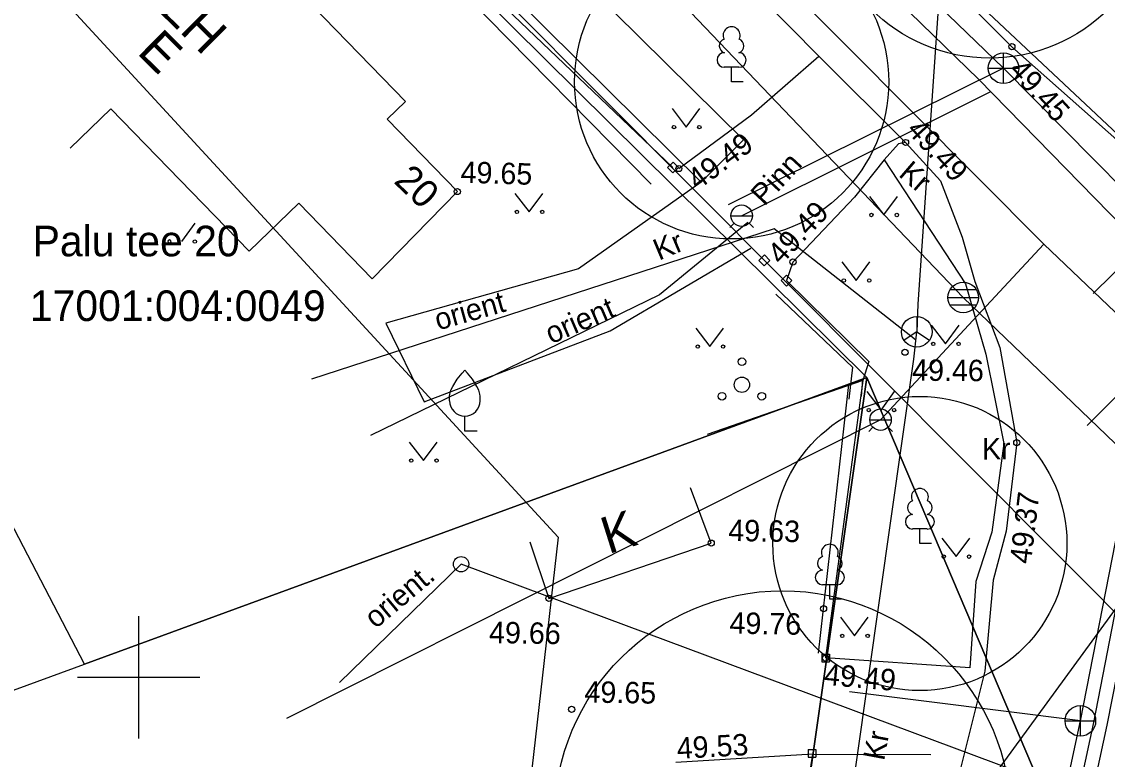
# Model space of a CAD drawing. Extents: x 640179 to 641556, y 6455895 to 6457208.
# Drawn here: x 641096.18 to 641131.66, y 6456347.32 to 6456371.42 of the extents above; entities that cross this region are included whole.
import ezdxf

# ---------------------------------------------------------------- set-up
doc = ezdxf.new("R2010")
doc.units = 0
for name, color, linetype in [('AED', 7, 'Continuous'), ('HALJASTUS', 7, 'Continuous'), ('HOONE', 7, 'Continuous'), ('KKAEV', 7, 'Continuous'), ('KORGUS-EH2000', 7, 'Continuous'), ('KTRASS', 7, 'Continuous'), ('MOOTPIIR', 7, 'Continuous'), ('MPKAABEL', 7, 'Continuous'), ('MPOHULIIN', 7, 'Continuous'), ('PIIR', 7, 'Continuous'), ('POST', 7, 'Continuous'), ('PUU', 7, 'Continuous'), ('SIKAEV', 7, 'Continuous'), ('SIOHULIIN', 7, 'Continuous'), ('SITRASS', 7, 'Continuous'), ('SKKAEV', 7, 'Continuous'), ('SKTRASS', 7, 'Continuous'), ('TEE', 7, 'Continuous'), ('VKAEV', 7, 'Continuous'), ('VORK', 7, 'Continuous'), ('VTRASS', 7, 'Continuous')]:
    doc.layers.add(name, color=color, linetype=linetype)

msp = doc.modelspace()

# ---------------------------------------------------------------- linework, layer by layer
at = {"layer": 'AED'}
for p, q in [((641117.468, 6456366.834), (641117.289, 6456366.659)), ((641117.468, 6456366.834), (641117.643, 6456366.655)), ((641117.289, 6456366.659), (641117.464, 6456366.48)), ((641117.643, 6456366.655), (641117.464, 6456366.48)), ((641120.275, 6456363.621), (641120.454, 6456363.796)), ((641120.451, 6456363.442), (641120.275, 6456363.621)), ((641120.451, 6456363.442), (641120.629, 6456363.617)), ((641120.629, 6456363.617), (641120.454, 6456363.796)), ((641121.001, 6456362.962), (641121.18, 6456363.137)), ((641121.176, 6456362.783), (641121.001, 6456362.962)), ((641121.176, 6456362.783), (641121.355, 6456362.958)), ((641121.355, 6456362.958), (641121.18, 6456363.137)), ((641122.326, 6456350.754), (641122.326, 6456350.504)), ((641122.326, 6456350.754), (641122.576, 6456350.754)), ((641122.326, 6456350.504), (641122.576, 6456350.504)), ((641122.576, 6456350.754), (641122.576, 6456350.504)), ((641121.882, 6456347.636), (641121.882, 6456347.386)), ((641121.882, 6456347.636), (641122.132, 6456347.636)), ((641121.882, 6456347.386), (641122.132, 6456347.386)), ((641122.132, 6456347.636), (641122.132, 6456347.386))]:
    msp.add_line(p, q, dxfattribs=at)
for points in [[(641099.406, 6456384.038), (641104.912, 6456378.632), (641117.466, 6456366.657)], [(641121.178, 6456362.96), (641123.868, 6456360.318), (641123.672, 6456359.696), (641118.585, 6456357.93)], [(641123.628, 6456359.168), (641123.668, 6456359.726)], [(641123.672, 6456359.696), (641122.451, 6456350.629)]]:
    msp.add_lwpolyline(points, dxfattribs=at)
at = {"layer": 'HALJASTUS'}
for p, q in [((641116.757, 6456366.108), (641103.857, 6456379.217)), ((641117.436, 6456368.584), (641117.9, 6456367.977)), ((641117.9, 6456367.977), (641118.345, 6456368.584)), ((641112.302, 6456365.809), (641112.766, 6456365.202)), ((641112.766, 6456365.202), (641113.211, 6456365.809)), ((641123.891, 6456365.71), (641124.354, 6456365.103)), ((641124.354, 6456365.103), (641124.8, 6456365.71)), ((641101.41, 6456364.235), (641101.855, 6456364.841)), ((641100.954, 6456364.238), (641101.014, 6456364.18)), ((641122.988, 6456363.569), (641123.451, 6456362.963)), ((641123.451, 6456362.963), (641123.897, 6456363.569)), ((641120.828, 6456362.513), (641123.332, 6456360.134)), ((641125.909, 6456361.499), (641126.373, 6456360.892)), ((641126.373, 6456360.892), (641126.818, 6456361.499)), ((641118.212, 6456361.408), (641118.675, 6456360.802)), ((641118.675, 6456360.802), (641119.121, 6456361.408)), ((641123.332, 6456360.134), (641123.218, 6456359.083)), ((641122.223, 6456350.784), (641123.213, 6456359.57)), ((641123.156, 6456359.07), (641123.213, 6456359.57)), ((641123.802, 6456359.338), (641124.265, 6456358.731)), ((641124.265, 6456358.731), (641124.711, 6456359.338)), ((641108.848, 6456357.684), (641109.311, 6456357.077)), ((641109.311, 6456357.077), (641109.757, 6456357.684)), ((641126.254, 6456354.547), (641126.718, 6456353.94)), ((641126.718, 6456353.94), (641127.163, 6456354.547)), ((641122.938, 6456351.958), (641123.401, 6456351.351)), ((641123.401, 6456351.351), (641123.847, 6456351.958))]:
    msp.add_line(p, q, dxfattribs=at)
for centre in [(641117.499, 6456367.977), (641118.327, 6456367.977), (641112.365, 6456365.202), (641113.194, 6456365.202), (641123.953, 6456365.103), (641124.782, 6456365.103), (641101.838, 6456364.235), (641123.05, 6456362.963), (641123.879, 6456362.963), (641118.274, 6456360.802), (641119.103, 6456360.802), (641125.972, 6456360.892), (641126.801, 6456360.892), (641123.864, 6456358.731), (641124.693, 6456358.731), (641108.91, 6456357.077), (641109.739, 6456357.077), (641126.317, 6456353.94), (641127.145, 6456353.94), (641123, 6456351.351), (641123.829, 6456351.351)]:
    msp.add_circle(centre, 0.055, dxfattribs=at)
msp.add_arc((641101.009, 6456364.235), 0.055, 275.6386, 176.9043, dxfattribs=at)
at = {"layer": 'HOONE'}
for p, q in [((641097.767, 6456367.286), (641099.092, 6456368.574)), ((641099.092, 6456368.574), (641103.616, 6456363.917)), ((641108.123, 6456368.231), (641108.723, 6456368.814)), ((641110.419, 6456365.868), (641108.123, 6456368.231)), ((641107.635, 6456363.019), (641110.419, 6456365.868)), ((641103.616, 6456363.917), (641105.234, 6456365.489)), ((641105.234, 6456365.489), (641107.635, 6456363.019))]:
    msp.add_line(p, q, dxfattribs=at)
for points in [[(641108.723, 6456368.814), (641101.49, 6456376.258)], [(641112.783, 6456354.425), (641113.412, 6456352.578), (641118.717, 6456354.382), (641118.037, 6456356.193)]]:
    msp.add_lwpolyline(points, dxfattribs=at)
at = {"layer": 'KKAEV'}
for p, q in [((641128.27, 6456369.398), (641128.27, 6456370.398)), ((641127.77, 6456369.898), (641128.77, 6456369.898)), ((641130.78, 6456348.073), (641130.78, 6456349.073)), ((641130.28, 6456348.573), (641131.28, 6456348.573))]:
    msp.add_line(p, q, dxfattribs=at)
for centre in [(641128.27, 6456369.898), (641130.78, 6456348.573)]:
    msp.add_circle(centre, 0.5, dxfattribs=at)
at = {"layer": 'KORGUS-EH2000'}
for centre in [(641128.543, 6456370.602), (641125.066, 6456367.472), (641117.657, 6456366.62), (641110.419, 6456365.868), (641121.388, 6456363.566), (641125.048, 6456360.619), (641128.702, 6456357.668), (641118.717, 6456354.382), (641113.412, 6456352.578), (641122.387, 6456352.238), (641122.451, 6456350.629), (641114.153, 6456348.951)]:
    msp.add_circle(centre, 0.1, dxfattribs=at)
at = {"layer": 'KTRASS'}
for points in [[(641136.762, 6456363.273), (641109.977, 6456388.409), (641095.192, 6456402.902), (641084.513, 6456413.307), (641069.471, 6456428.414), (641039.414, 6456455.141), (641035.7, 6456459.238), (641014.248, 6456469.547)], [(641130.78, 6456348.573), (641133.072, 6456360.25), (641135.164, 6456362.931), (641128.27, 6456369.898), (641109.661, 6456387.837)], [(641128.27, 6456369.898), (641119.273, 6456365.435)], [(641121.583, 6456294.566), (641122.547, 6456301.924), (641126.174, 6456322.781), (641128.174, 6456332.282), (641131.657, 6456348.431), (641133.652, 6456358.531), (641133.987, 6456359.277), (641134.437, 6456360.045), (641136.763, 6456363.207)], [(641127.16, 6456331.669), (641130.78, 6456348.573), (641123.232, 6456349.525)]]:
    msp.add_lwpolyline(points, dxfattribs=at)
at = {"layer": 'MOOTPIIR'}
msp.add_lwpolyline([(640705.273, 6456241.732), (640732.529, 6456253.38), (640766.77, 6456272.428), (640776.357, 6456283.116), (640890.647, 6456380.261), (641031.9, 6456443.34), (641113.718, 6456354.577), (641107.065, 6456296.65), (641131.718, 6456293.635), (641136.649, 6456317.205), (641149.523, 6456321.042), (641165.411, 6456317.89), (641168.37, 6456324.74), (641205.655, 6456344.816), (641210.013, 6456345.047), (641210.013, 6456367.795), (641176.868, 6456370.535), (641165.156, 6456347.827), (641057.265, 6456461.53), (641116.446, 6456529.741), (641210.388, 6456658.682), (641241.547, 6456680.745)], dxfattribs=at)
at = {"layer": 'MPKAABEL'}
msp.add_line((641110.54, 6456353.694), (641106.568, 6456349.826), dxfattribs=at)
at = {"layer": 'MPOHULIIN'}
for points in [[(641100.119, 6456384.032), (641142.057, 6456341.946)], [(641142.057, 6456341.946), (641110.54, 6456353.694)]]:
    msp.add_lwpolyline(points, dxfattribs=at)
at = {"layer": 'PIIR'}
msp.add_lwpolyline([(641249.24, 6456287.51), (641220.48, 6456299.72), (641192.95, 6456312.44), (641163.48, 6456324.53), (641133.32, 6456337.42), (641123.8, 6456359.79), (641095.35, 6456387.95), (641077.2, 6456405.9), (641059.88, 6456423.03), (641039.47, 6456443.23), (641058.08, 6456448.04), (641096.71, 6456411.56), (641110.81, 6456397.99), (641135.33, 6456374.51), (641153.7, 6456356.31), (641191.19, 6456400.68), (641189.69, 6456401.86), (641196.51, 6456421.16), (641204.34, 6456418.51), (641196.83, 6456397.32), (641158.23, 6456352.31), (641175.82, 6456336.75), (641369.56, 6456253.33)], dxfattribs=at)
for points in [[(641095.35, 6456387.95), (641123.8, 6456359.79), (641098.23, 6456350.43), (641082.09, 6456381.47)], [(641118.96, 6456325.96), (641104.12, 6456328.15), (641085.47, 6456325.48), (641063.9, 6456322.39), (641056.97, 6456335.32), (641072.94, 6456341.17), (641098.23, 6456350.43), (641123.8, 6456359.79)], [(641123.8, 6456359.79), (641133.32, 6456337.42), (641126.26, 6456288.27), (641122.42, 6456261.54), (641116.94, 6456223.78), (641111.38, 6456185.53), (641099.2, 6456187.75), (641106.23, 6456236.92), (641109.77, 6456261.64), (641110.83, 6456269.06), (641116.35, 6456307.64), (641118.96, 6456325.96)]]:
    msp.add_lwpolyline(points, close=True, dxfattribs=at)
at = {"layer": 'POST'}
msp.add_circle((641110.54, 6456353.694), 0.25, dxfattribs=at)
at = {"layer": 'PUU'}
for p, q in [((641119.622, 6456369.929), (641119.142, 6456369.929)), ((641119.382, 6456369.454), (641119.382, 6456369.929)), ((641119.762, 6456369.454), (641119.382, 6456369.454)), ((641110.664, 6456358.035), (641110.664, 6456358.535)), ((641111.064, 6456358.035), (641110.664, 6456358.035)), ((641125.775, 6456354.844), (641125.295, 6456354.844)), ((641125.535, 6456354.369), (641125.535, 6456354.844)), ((641125.915, 6456354.369), (641125.535, 6456354.369)), ((641122.833, 6456353.024), (641122.353, 6456353.024)), ((641122.593, 6456352.549), (641122.593, 6456353.024)), ((641122.973, 6456352.549), (641122.593, 6456352.549))]:
    msp.add_line(p, q, dxfattribs=at)
for points in [[(641110.164, 6456359.035), (641110.164, 6456359.185), (641110.174, 6456359.25), (641110.209, 6456359.38), (641110.269, 6456359.5), (641110.414, 6456359.735), (641110.574, 6456359.94), (641110.664, 6456360.035)], [(641111.164, 6456359.035), (641111.164, 6456359.185), (641111.154, 6456359.25), (641111.119, 6456359.38), (641111.059, 6456359.5), (641110.914, 6456359.735), (641110.754, 6456359.94), (641110.664, 6456360.035)]]:
    msp.add_lwpolyline(points, dxfattribs=at)
for centre, radius in [((641127.818, 6456375.72), 5.494), ((641119.382, 6456369.454), 5.134), ((641119.719, 6456360.307), 0.125), ((641119.719, 6456359.557), 0.25), ((641119.069, 6456359.182), 0.125), ((641120.369, 6456359.182), 0.125), ((641125.535, 6456354.369), 4.806), ((641121.049, 6456345.361), 7.463)]:
    msp.add_circle(centre, radius, dxfattribs=at)
for centre, radius, start, end in [((641119.382, 6456370.974), 0.277, 332.5799, 207.4201), ((641119.212, 6456370.627), 0.233, 109.0217, 253.1415), ((641119.552, 6456370.627), 0.233, 286.8508, 70.9859), ((641119.145, 6456370.166), 0.238, 90.0016, 269.3953), ((641119.619, 6456370.166), 0.238, 270.6047, 89.9984), ((641110.664, 6456359.035), 0.5, 180, 0), ((641125.535, 6456355.889), 0.277, 332.5799, 207.4201), ((641125.365, 6456355.542), 0.233, 109.0217, 253.1415), ((641125.705, 6456355.542), 0.233, 286.8508, 70.9859), ((641125.298, 6456355.081), 0.238, 90.0016, 269.3953), ((641125.772, 6456355.081), 0.238, 270.6047, 89.9984), ((641122.593, 6456354.069), 0.277, 332.5799, 207.4201), ((641122.423, 6456353.721), 0.233, 109.0217, 253.1415), ((641122.763, 6456353.721), 0.233, 286.8508, 70.9859), ((641122.355, 6456353.261), 0.238, 90.0016, 269.3953), ((641122.83, 6456353.261), 0.238, 270.6047, 89.9984)]:
    msp.add_arc(centre, radius, start, end, dxfattribs=at)
at = {"layer": 'SIKAEV'}
for p, q in [((641125.433, 6456361.787), (641125.433, 6456361.287)), ((641125.433, 6456361.287), (641125.018, 6456361.012)), ((641125.433, 6456361.287), (641125.848, 6456361.012))]:
    msp.add_line(p, q, dxfattribs=at)
msp.add_circle((641125.433, 6456361.287), 0.5, dxfattribs=at)
at = {"layer": 'SIOHULIIN'}
msp.add_lwpolyline([(641120.751, 6456336.909), (641142.463, 6456366.655)], dxfattribs=at)
at = {"layer": 'SITRASS'}
for points in [[(641126.693, 6456380.052), (641126.652, 6456379.451), (641125.464, 6456362.188), (641125.433, 6456361.287)], [(641125.394, 6456361.029), (641120.778, 6456364.654), (641105.657, 6456359.739)], [(641116.042, 6456295.086), (641125.341, 6456360.392), (641125.433, 6456361.287)]]:
    msp.add_lwpolyline(points, dxfattribs=at)
at = {"layer": 'SKKAEV'}
for p, q in [((641127.382, 6456362.658), (641126.522, 6456362.658)), ((641126.452, 6456362.408), (641127.452, 6456362.408)), ((641127.382, 6456362.158), (641126.522, 6456362.158))]:
    msp.add_line(p, q, dxfattribs=at)
msp.add_circle((641126.952, 6456362.408), 0.5, dxfattribs=at)
at = {"layer": 'SKTRASS'}
for p, q in [((641082.259, 6456409.155), (641126.952, 6456362.408)), ((641126.952, 6456362.408), (641149.408, 6456340.81))]:
    msp.add_line(p, q, dxfattribs=at)
at = {"layer": 'TEE'}
for points in [[(641152.671, 6456349.293), (641150.343, 6456351.703), (641145.229, 6456355.817), (641128.543, 6456370.602), (641112.147, 6456386.988), (641098.855, 6456399.759), (641082.415, 6456416.462), (641065.629, 6456432.434), (641058.678, 6456439.091), (641048.409, 6456449.609), (641047.71, 6456450.626), (641046.761, 6456452.651), (641046.265, 6456455.3), (641046.42, 6456457.95), (641047.111, 6456460.549), (641048.35, 6456462.714), (641052.62, 6456470.817)], [(641044.487, 6456446.081), (641055.432, 6456435.736), (641062.632, 6456429.039), (641065.464, 6456426.517), (641070.067, 6456421.953), (641079.161, 6456413.029), (641086.656, 6456405.172), (641089.863, 6456402.435), (641095.638, 6456396.824), (641109.143, 6456383.548), (641122.238, 6456370.288), (641125.066, 6456367.472), (641126.209, 6456366.222), (641126.92, 6456364.38), (641127.334, 6456362.927), (641128.145, 6456360.777), (641128.702, 6456357.668), (641128.35, 6456354.77), (641127.932, 6456353.168), (641127.653, 6456350.203), (641126.598, 6456345.972)], [(641087.344, 6456397.21), (641094.995, 6456389.534), (641104.123, 6456380.293), (641118.391, 6456366.172), (641119.773, 6456367.56), (641105.401, 6456381.752), (641096.041, 6456390.643), (641088.262, 6456398.088)], [(641117.657, 6456366.62), (641120.032, 6456368.377), (641122.238, 6456370.288)], [(641125.066, 6456367.472), (641124.831, 6456367.427), (641124.363, 6456366.903), (641123.402, 6456365.687), (641121.388, 6456363.566), (641121.178, 6456362.96)], [(641124.363, 6456366.903), (641127.03, 6456362.849), (641127.688, 6456360.551), (641128.279, 6456357.633), (641127.887, 6456354.738), (641127.36, 6456353.13), (641127.167, 6456350.31), (641122.451, 6456350.629)], [(641118.391, 6456366.172), (641114.383, 6456363.342)], [(641114.383, 6456363.342), (641108.077, 6456361.573), (641109.33, 6456358.995), (641115.418, 6456361.313), (641120.009, 6456364.016)], [(641121.883, 6456346.506), (641122.039, 6456347.482), (641117.563, 6456347.214)], [(641122.039, 6456347.482), (641125.897, 6456347.479)]]:
    msp.add_lwpolyline(points, dxfattribs=at)
at = {"layer": 'VKAEV'}
for p, q in [((641119.36, 6456365.08), (641120.06, 6456365.08)), ((641119.463, 6456364.833), (641119.323, 6456364.693)), ((641119.957, 6456364.833), (641120.097, 6456364.693)), ((641123.899, 6456358.415), (641124.599, 6456358.415)), ((641124.002, 6456358.168), (641123.862, 6456358.028)), ((641124.497, 6456358.168), (641124.636, 6456358.028))]:
    msp.add_line(p, q, dxfattribs=at)
for centre in [(641119.71, 6456365.08), (641119.71, 6456365.08), (641124.249, 6456358.415)]:
    msp.add_circle(centre, 0.35, dxfattribs=at)
at = {"layer": 'VORK'}
for p, q in [((641100, 6456352), (641100, 6456348)), ((641098, 6456350), (641102, 6456350))]:
    msp.add_line(p, q, dxfattribs=at)
at = {"layer": 'VTRASS'}
msp.add_line((641138.96, 6456370.137), (641131.195, 6456362.543), dxfattribs=at)
for points in [[(641134.888, 6456361.965), (641134.577, 6456362.256), (641127.456, 6456369.54), (641113.631, 6456382.971), (641112.314, 6456381.511)], [(641112.314, 6456381.511), (641129.591, 6456364.154), (641124.249, 6456358.415)], [(641119.71, 6456365.08), (641127.85, 6456369.137)], [(641119.912, 6456364.858), (641117.023, 6456362.496), (641107.578, 6456357.902)], [(641129.591, 6456364.154), (641135.874, 6456358.156), (641133.663, 6456324.062), (641135.1, 6456323.874)], [(641121.136, 6456294.617), (641122.102, 6456301.992), (641125.732, 6456322.866), (641127.36, 6456330.642), (641131.216, 6456348.522), (641133.373, 6456359.62), (641134.58, 6456361.545), (641134.888, 6456361.965)], [(641134.75, 6456362.009), (641134.459, 6456361.688), (641131.005, 6456358.22)], [(641124.249, 6456358.415), (641104.84, 6456348.656)]]:
    msp.add_lwpolyline(points, dxfattribs=at)

# ---------------------------------------------------------------- texts
at = {"layer": 'HOONE'}
for s, height, rotation, p in [('2H', 1.2, 315.2556, (641100.676, 6456371.725)), ('E', 1.2, 315.2556, (641099.919, 6456370.398)), ('20', 0.9, 316.3325, (641108.311, 6456366.177)), ('K', 1.2, 17.5252, (641115.353, 6456354.019))]:
    msp.add_text(s, height=height, rotation=rotation, dxfattribs=at).set_placement(p)
at = {"layer": 'KORGUS-EH2000'}
for s, rotation, p in [(' 49.45', 312.4398, (641128.223, 6456370.003)), (' 49.49', 312.4398, (641124.895, 6456368.049)), (' 49.49', 36.4936, (641118.059, 6456365.735)), ('49.65', 358.2527, (641110.516, 6456366.159)), (' 49.49', 46.4823, (641120.815, 6456363.252)), ('49.46', 359.5604, (641125.28, 6456359.689)), (' 49.37', 83.0746, (641129.13, 6456353.423)), ('49.63', 359.0272, (641119.27, 6456354.453)), ('49.76', 359.0272, (641119.308, 6456351.426)), ('49.66', 359.0272, (641111.45, 6456351.119)), (' 49.49', 354.9927, (641122.126, 6456349.779)), ('49.65', 359.0272, (641114.568, 6456349.175)), ('49.53', 3.2208, (641117.607, 6456347.328))]:
    msp.add_text(s, height=0.7, rotation=rotation, dxfattribs=at).set_placement(p)
at = {"layer": 'MPKAABEL'}
msp.add_text('orient.', height=0.7, rotation=39.9161, dxfattribs=at).set_placement((641107.747, 6456351.565))
at = {"layer": 'PIIR'}
for s, p in [('Palu tee 20', (641096.538, 6456363.753)), ('17001:004:0049', (641096.446, 6456361.639))]:
    msp.add_text(s, height=1, dxfattribs=at).set_placement(p)
at = {"layer": 'SITRASS'}
msp.add_text('orient', height=0.7, rotation=15.7155, dxfattribs=at).set_placement((641109.789, 6456361.328))
at = {"layer": 'TEE'}
for s, rotation, p in [('Pinn', 47.0824, (641120.453, 6456365.367)), ('Kr', 319.3408, (641124.808, 6456366.395)), ('Kr', 22.724, (641117.007, 6456363.607)), ('Kr', 0.4925, (641127.568, 6456357.113)), ('Kr', 79.3673, (641124.364, 6456347.25))]:
    msp.add_text(s, height=0.7, rotation=rotation, dxfattribs=at).set_placement(p)
at = {"layer": 'VTRASS'}
msp.add_text('orient', height=0.7, rotation=23.3437, dxfattribs=at).set_placement((641113.483, 6456360.876))

doc.saveas('drawing.dxf')
